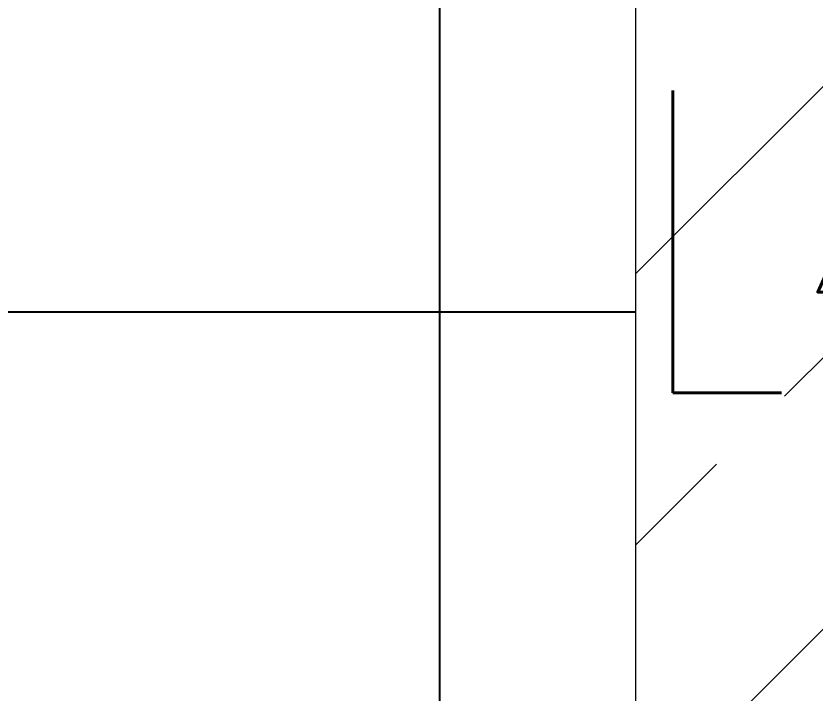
# Model space of a CAD drawing. Header units: millimetres. Extents: x -92759 to 184353, y -15225 to 86714.
# Drawn here: x 71482 to 72143, y 68210 to 68770 of the extents above; entities that cross this region are included whole.
import ezdxf

# ---------------------------------------------------------------- set-up
doc = ezdxf.new("R2010")
doc.units = ezdxf.units.MM
for name, color, linetype in [('A-PATT-CONC', 8, 'Continuous'), ('E-_LIGT----_E-', 3, 'Continuous'), ('E-legend', 1, 'Continuous')]:
    doc.layers.add(name, color=color, linetype=linetype)
doc.layers.add('HFI 9MM FPB', color=94, linetype='Continuous', lineweight=5)
doc.styles.add('Simplex', font='simplex_.ttf', dxfattribs={"width": 0.7, "height": 450})

# ---------------------------------------------------------------- blocks, each defined once
blk = doc.blocks.new('RCP_B8L2')
at = {"layer": 'A-PATT-CONC'}
h = blk.add_hatch(dxfattribs=at)
h.set_pattern_fill('ANSI37', color=256, scale=189, angle=45)
h.set_pattern_definition([(90, (-380624.3, -151102.3), (-600.075, 0), []), (180, (-380624.3, -151102.3), (-6e-14, -600.075), [])])
h.paths.add_polyline_path([(-383624.32, -151102.3), (-380624.32, -151102.3), (-380624.32, -158302.3), (-383624.32, -158302.3)])
at = {"layer": 'HFI 9MM FPB'}
h = blk.add_hatch(dxfattribs=at)
h.set_pattern_fill('ANSI33', color=256, scale=50)
h.set_pattern_definition([(45, (-581589.02, -147239), (-224.5064, 224.5064), []), (45, (-581364.5, -147239), (-224.5064, 224.5064), [158.75, -79.375])])
h.paths.add_polyline_path([(-383624.32, -151102.3), (-380624.32, -151102.3), (-380624.32, -158302.3), (-383624.32, -158302.3)], flags=16)
h.paths.add_polyline_path([(-379718.07, -150277.3), (-379718.07, -158677.3), (-380218.07, -158677.3), (-380218.07, -159127.3), (-384468.07, -159127.3), (-384468.07, -149827.3), (-382168.07, -149827.3), (-382168.07, -150277.3)])
blk.add_lwpolyline([(-383624.32, -158302.3), (-380624.32, -158302.3), (-380624.32, -151102.3), (-383624.32, -151102.3)], close=True, dxfattribs=at)
blk = doc.blocks.new('A$C020d881d')
at = {"layer": 'E-legend', "lineweight": 25}
blk.add_circle((818.66, 172), 103.82, dxfattribs=at)
at = {"layer": 'E-legend', "lineweight": 25, "style": 'Simplex', "width": 0.7}
blk.add_text('L4R', height=250, dxfattribs=at).set_placement((345.22, 314.35))
blk = doc.blocks.new('EL_B8_L2_R4')
at = {"layer": 'E-_LIGT----_E-', "ltscale": 0.5}
blk.add_blockref('A$C020d881d', (-18650.98, -11197), dxfattribs=at)

msp = doc.modelspace()

# ---------------------------------------------------------------- block references
at = {"layer": 'A-PATT-CONC'}
msp.add_blockref('RCP_B8L2', (452619.12, 220318.54), dxfattribs=at)
at = {"layer": 'E-legend', "color": 7}
msp.add_blockref('EL_B8_L2_R4', (90301.06, 79341.24), dxfattribs=at)

doc.saveas('drawing.dxf')
